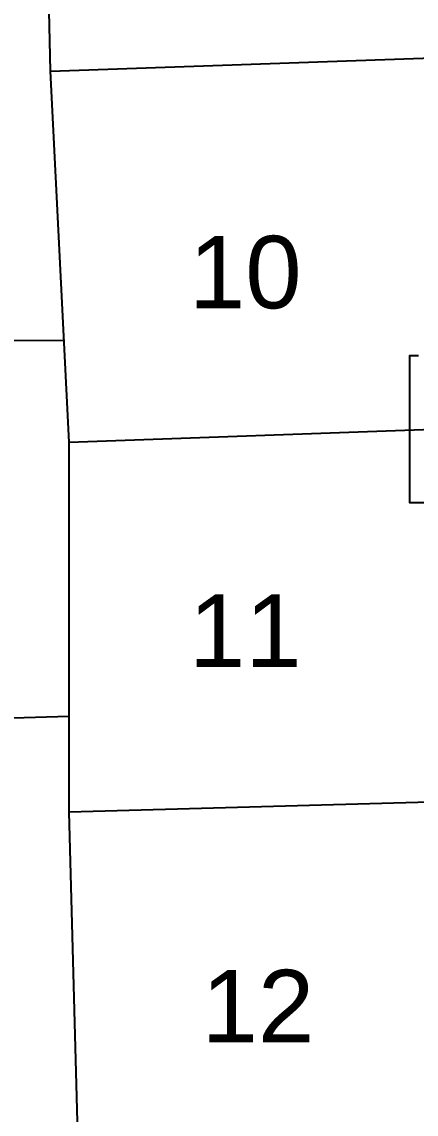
# Model space of a CAD drawing. Header units: millimetres. Extents: x 103318 to 103491, y 42496 to 42639.
# Drawn here: x 103410.37 to 103423.96, y 42568.29 to 42605.98 of the extents above; entities that cross this region are included whole.
import ezdxf

# ---------------------------------------------------------------- set-up
doc = ezdxf.new("R2010")
doc.units = ezdxf.units.MM
doc.layers.add('urbanizacion', color=7, linetype='Continuous')
doc.styles.get("Standard").update_dxf_attribs({"font": 'arial.ttf'})

msp = doc.modelspace()

# ---------------------------------------------------------------- linework, layer by layer
at = {"layer": 'urbanizacion'}
for p, q in [((103411.359, 42604.27), (103411.082, 42616.378)), ((103411.359, 42604.27), (103440.866, 42605.314)), ((103412.003, 42591.48), (103411.359, 42604.27)), ((103412.003, 42591.48), (103441.223, 42592.514)), ((103412.003, 42578.717), (103412.003, 42591.48)), ((103412.296, 42567.608), (103412.003, 42578.717))]:
    msp.add_line(p, q, dxfattribs=at)
for points in [[(103406.102, 42594.979), (103411.826, 42594.992)], [(103424.447, 42589.379), (103423.745, 42589.379), (103423.745, 42594.463), (103424.042, 42594.463)], [(103406.551, 42581.866), (103412.003, 42582.029)], [(103424.43, 42579.057), (103412.003, 42578.717)]]:
    msp.add_lwpolyline(points, dxfattribs=at)
msp.add_lwpolyline([(103405.192, 42548.876, -0.110295), (103441.885, 42568.856, -0.192195)], format="xyb", dxfattribs=at)

# ---------------------------------------------------------------- texts
at = {"layer": 'urbanizacion', "char_height": 2.5, "attachment_point": 1}
for s, insert in [('10', (103416.13, 42598.594)), ('11', (103416.13, 42586.225)), ('12', (103416.567, 42573.273))]:
    msp.add_mtext_dynamic_manual_height_columns(s, width=2.48761, gutter_width=12.5, heights=[0], dxfattribs=dict(at, insert=insert))

doc.saveas('drawing.dxf')
